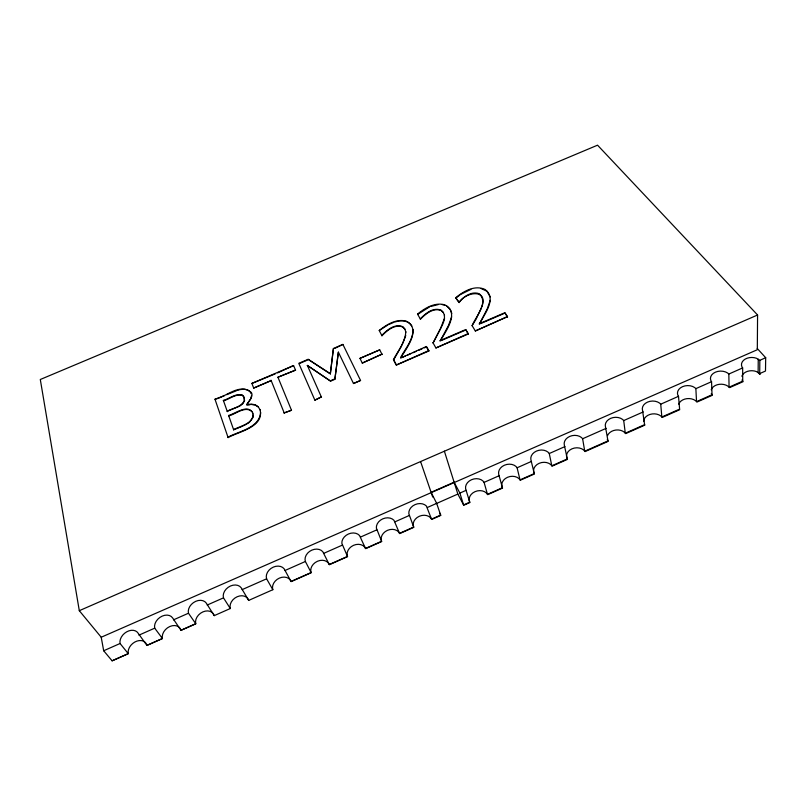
<?xml version="1.0" encoding="UTF-8"?>
<svg xmlns="http://www.w3.org/2000/svg" width="806" height="806" viewBox="0 0 806 806"><rect width="100%" height="100%" fill="white"/><g stroke="black" fill="none" stroke-linecap="round" stroke-linejoin="round"><path stroke-width="1.21" d="M444.398 315.196L444.489 318.884L443.229 323.186M757.58 314.995L757.308 349.733L101.213 637.234L79.3 610.686L40.3 379.495L597.548 145.181L757.58 314.995L420.581 461.566L432.711 497.04M758.245 359.144L758.124 372.412L759.796 374.276M759.705 373.601L759.836 360.322L756.491 358.277A10.277 7.214 0 0 0 745.187 359.113A10.277 7.214 0 0 0 741.903 366.76L742.648 367.929L742.729 381.127L729.077 387.182L728.826 374.044L727.677 373.037A10.216 7.304 -1 0 0 715.365 372.191A10.216 7.304 -1 0 0 710.821 380.482L711.557 381.691L712.02 394.749L696.535 401.62L695.87 388.643L694.722 387.585A10.156 7.405 -2.2 0 0 682.511 386.679A10.156 7.405 -2.2 0 0 677.786 395.061L678.501 396.32L679.67 409.73L662.27 417.427L660.708 415.906A9.964 7.476 -3.3 0 0 649.938 414.445A9.964 7.476 -3.3 0 0 643.631 421.397M757.237 348.474L765.7 357.723L765.488 371.032L759.333 373.762M405.781 331.78C405.307 342.127 398.124 350.731 393.459 359.577L396.3 365.047L428.883 350.993L426.404 346.499L400.693 358.045M413.095 329.573C412.984 340.162 405.267 348.686 400.562 357.642M260.67 412.501C259.129 428.208 238.959 431.139 227.897 437.205L228.098 437.587C238.405 431.643 264.428 427.19 260.036 409.67M253.195 414.979C251.956 424.198 240.329 425.941 233.549 429.669L238.586 427.956M333.412 348.494L330.329 373.944L333.412 348.494L342.903 344.424L360.554 380.462L353.481 383.515L338.379 352.151L334.863 379.314L330.611 381.147L307.358 365.45L330.611 381.147M334.863 379.314L338.379 352.151M251.401 395.998L250.757 398.829L246.596 404.602L251.26 404.078L255.149 404.763L258.122 406.627L260.227 410.053M481.877 306.572C488.627 288.246 465.042 291.903 459.138 302.653L455.682 297.746C463.47 291.309 474.734 284.74 484.93 289.414C497.151 298.26 484.738 313.685 479.882 323.186M490.229 300.366L487.177 309.02L479.338 324.153M444.378 318.471L440.479 328.788L433.013 342.993M451.682 316.929L448.368 325.715L440.116 341.059M405.771 335.518L402.043 344.968M481.464 307.56L476.094 319.136L472.125 325.684C475.691 316.385 488.889 303.066 479.358 293.777C471.681 290.825 463.793 296.568 459.027 302.24L455.682 297.746M442.786 324.193L433.598 341.986M401.569 345.976L393.59 359.97M440.691 340.072C446.312 330.702 459.833 311.912 444.58 304.759C434.686 302.169 424.933 308.063 417.548 314.088L417.669 314.501M401.297 357.048C406.919 347.547 421.427 328.979 406.315 321.161C396.401 318.471 386.638 324.546 379.223 330.51L387.948 324.929M417.548 314.088L420.45 319.247C425.588 313.856 433.316 307.388 441.245 310.582L443.411 312.728M420.45 319.247L420.329 318.844C425.467 313.443 433.195 306.975 441.134 310.169L443.3 312.315L444.509 315.609M404.914 329.251L402.839 327.055C394.89 323.76 387.152 330.42 381.953 335.759L381.822 335.356C387.021 330.017 394.759 323.357 402.718 326.652L404.783 328.848L405.902 332.183M249.84 421.86L253.225 417.125L252.741 413.045M241.065 405.136L242.979 403.554L244.55 400.683L244.158 397.519L242.677 395.484C236.098 393.298 229.68 399.111 223.564 400.794L223.373 400.411C229.488 398.728 235.906 392.915 242.485 395.111L243.966 397.136L244.359 400.3C241.74 407.161 232.803 408.058 227.161 411.302L240.117 405.922M455.793 298.16L459.964 294.966M418.515 313.856L429.517 306.915M247.633 423.513L249.205 422.465M460.8 294.331L470.926 289.374M388.804 324.516L393.65 322.41M239.553 427.543L246.838 424.047M101.213 637.234L103.682 650.754L120.064 643.5A10.659 7.859 -40.3 0 1 126.623 631.874A10.659 7.859 -40.3 0 1 138.169 633.234L146.904 645.425L162.439 638.553L162.268 636.347A10.407 7.879 -39.2 0 1 169.794 626.524A10.407 7.879 -39.2 0 1 180.161 628.428M138.934 635.148L154.702 628.166L154.54 626A10.538 7.909 -38.7 0 1 162.208 616.106A10.538 7.909 -38.7 0 1 172.675 618L180.987 630.342L195.767 623.814L195.536 621.628A10.287 7.909 -37.5 0 1 202.87 611.905A10.287 7.909 -37.5 0 1 213.348 613.749L214.235 615.643L230.294 608.53L230.022 606.384A10.186 7.939 -35.4 0 1 237.155 596.752A10.186 7.939 -35.4 0 1 247.754 598.536L248.691 600.399L272.831 589.71L272.488 587.604A10.065 7.969 -32.4 0 1 279.38 578.103A10.065 7.969 -32.4 0 1 290.12 579.796L291.117 581.62L311.156 572.764L310.743 570.678A9.974 7.979 -29.4 0 1 317.423 561.288A9.974 7.979 -29.4 0 1 328.294 562.92L329.352 564.714L347.537 556.664L347.074 554.619A9.904 7.979 -26.2 0 1 353.552 545.33A9.904 7.979 -26.2 0 1 364.534 546.891L365.652 548.654L381.671 541.561L381.147 539.546A9.853 7.959 -23.1 0 1 387.434 530.358A9.853 7.959 -23.1 0 1 398.527 531.859L399.695 533.592L413.78 527.356L413.196 525.371A9.823 7.939 -20.1 0 1 419.311 516.273A9.823 7.939 -20.1 0 1 430.515 517.714L431.734 519.417L440.811 515.397L439.552 512.898M173.481 619.854L188.473 613.225L188.272 611.119A10.428 7.939 -37 0 1 195.737 601.326A10.428 7.939 -37 0 1 206.326 603.15L214.235 615.643M272.831 589.71L266.605 578.819L266.262 576.693A10.196 8 -32 0 1 273.274 567.132A10.196 8 -32 0 1 284.135 568.804L285.042 570.477L305.393 561.47L305.031 559.586A10.105 8.01 -29.1 0 1 311.831 550.135A10.105 8.01 -29.1 0 1 322.813 551.737L329.241 564.522L347.487 556.422L341.845 543.335A10.035 8 -26 0 1 348.434 533.995A10.035 8 -26 0 1 359.536 535.527L365.511 548.433L381.601 541.3L376.372 528.101A9.984 7.989 -23 0 1 382.759 518.852A9.984 7.989 -23 0 1 393.993 520.323L399.534 533.34L413.69 527.064L408.854 513.765A9.954 7.959 -20.1 0 1 415.06 504.606A9.954 7.959 -20.1 0 1 426.394 506.017L431.532 519.145L440.66 515.094L436.671 503.367L431.099 492.335L454.11 482.2L459.883 493.091L463.571 504.939L469.757 502.198L465.606 488.708A9.934 7.889 -15.2 0 1 471.5 479.731A9.934 7.889 -15.2 0 1 483.016 481.031L484.084 482.381L487.459 494.34L502.42 487.711L498.662 474.119A9.944 7.838 -12.6 0 1 504.375 465.233A9.944 7.838 -12.6 0 1 516.001 466.462L517.089 467.772L520.031 479.892L534.277 473.575L530.912 459.883A9.954 7.768 -10.2 0 1 536.443 451.088A9.954 7.768 -10.2 0 1 548.181 452.267L549.269 453.526L551.808 465.808L567.293 458.936L564.331 445.134A9.984 7.697 -8 0 1 569.671 436.439A9.984 7.697 -8 0 1 581.519 437.547L582.627 438.756L584.733 451.199L607.966 440.902L605.487 426.968A10.035 7.597 -5.6 0 1 610.605 418.385A10.035 7.597 -5.6 0 1 622.585 419.422L623.713 420.571L625.295 433.215L644.598 424.651L642.573 410.607A10.095 7.496 -3.7 0 1 647.49 402.123A10.095 7.496 -3.7 0 1 659.59 403.091L660.729 404.189L661.837 417.004L679.387 409.216M323.76 553.339L342.258 545.158M360.524 537.068L376.825 529.854M394.99 521.814L409.347 515.457M427.422 507.458L436.671 503.367M459.883 493.091L466.15 490.31M484.084 482.381L499.246 475.671M517.089 467.772L531.517 461.385M549.269 453.526L564.966 446.574M582.627 438.756L606.162 428.349M623.713 420.571L643.269 411.916M660.729 404.189L678.501 396.32M695.87 388.643L711.557 381.691M728.826 374.044L742.648 367.929M759.836 360.322L765.7 357.723M103.682 650.754L112.105 660.819L128.265 653.656A10.528 7.828 -40.8 0 1 134.683 642.11A10.528 7.828 -40.8 0 1 146.118 643.49M146.883 645.394L162.429 638.503L154.702 628.166M180.957 630.282L195.757 623.723L188.473 613.225M112.105 660.819L128.265 653.666L120.064 643.5M436.258 503.599L457.838 494.068L444.368 451.148M207.202 605.044L223.484 597.851L223.212 595.694A10.317 7.969 -34.9 0 1 230.486 586.002A10.317 7.969 -34.9 0 1 241.185 587.765L248.691 600.399M242.122 589.629L266.605 578.819M79.3 610.686L420.581 461.566M362.287 363.083L381.973 354.156L362.287 363.083L359.97 358.358L379.717 349.864L382.104 354.559M330.45 380.754L334.702 378.921M440.005 340.646L465.717 329.563L468.326 333.976L435.915 347.96L432.893 342.58M479.238 323.74L504.818 312.718L507.478 316.637L475.328 330.964L472.125 325.684M401.821 357.562L405.186 356.111M407.433 355.134L410.808 353.683M413.055 352.716L416.42 351.265M418.667 350.298L422.042 348.847M424.288 347.88L426.535 346.912L428.883 350.993M441.235 340.575L464.699 330.46M480.447 323.68L503.79 313.615M396.3 365.047L428.762 350.59M468.226 333.573L435.915 347.96M507.478 316.637L475.328 330.964M291.49 410.244L284.186 412.934L291.49 410.244L277.929 377.218L295.54 370.135L277.929 377.218M314.874 400.159L321.342 396.905L314.874 400.159L298.774 363.335L308.134 359.325L330.168 373.551M228.098 437.587L214.99 399.232C225.72 396.985 238.788 383.807 249.83 391.323C257.749 395.756 240.833 407.635 250.283 404.592M253.699 388.069L271.189 380.573L253.699 388.069L251.885 383.424L293.575 365.561L277.536 372.896M224.4 395.655L214.99 399.232M226.708 394.668L236.39 390.779M275.219 373.883L251.885 383.424M299.983 363.274L307.257 360.161M334.621 348.434L342.903 344.424M233.74 430.051L228.612 415.483C235.352 413.659 248.359 403.282 252.933 413.428M430.666 306.492L438.232 304.587M237.448 390.366L239.362 389.872M394.799 321.977L396.965 321.443M240.329 389.63C244.299 388.734 249.608 389.298 251.15 393.721M398.043 321.171C403.02 320.184 409.146 321.201 411.826 325.997M251.452 404.461L254.364 404.975M481.001 288.488L486.955 291.238L490.219 296.91M442.111 304.597L444.69 305.162M255.341 405.146L258.313 407.01M329.281 373.259L308.134 359.325M446.917 306.169L450.272 309.504L451.813 313.403M760.26 374.075L756.401 371.546A10.146 7.204 0.4 0 0 741.822 376.241M251.996 411.574C245.236 405.509 235.745 414.153 228.803 415.866L228.612 415.483M507.568 317.06L504.818 312.718M223.484 597.851L230.294 608.53M741.983 379.958L743.072 381.681L729.601 387.636L727.939 386.175A10.085 7.294 -0.6 0 0 711.214 389.772M468.326 333.976L465.717 329.563M711.295 393.53L712.343 395.272L697.009 402.053L695.397 400.562A10.025 7.385 -1.8 0 0 678.702 404.149M285.042 570.477L291.037 581.458L311.116 572.552L305.393 561.47M379.223 330.51L381.953 335.759M393.459 359.577L396.169 364.644M457.838 494.068L463.742 505.251L469.878 502.541L469.213 500.597A9.803 7.869 -15.1 0 1 475.016 491.66A9.803 7.869 -15.1 0 1 486.401 492.99L487.701 494.652L502.561 488.083L501.846 486.159A9.813 7.808 -12.4 0 1 507.468 477.323A9.813 7.808 -12.4 0 1 518.963 478.593L520.313 480.225L534.438 473.978L533.673 472.084A9.833 7.748 -9.9 0 1 539.123 463.339A9.833 7.748 -9.9 0 1 550.72 464.548L552.11 466.16L567.484 459.36L566.668 457.496A9.863 7.677 -7.6 0 1 571.928 448.841A9.863 7.677 -7.6 0 1 583.635 449.99L585.075 451.572L608.187 441.356L607.301 439.522M644.598 424.651L644.85 425.135L625.688 433.608L624.176 432.066A9.914 7.576 -5.2 0 0 607.523 435.603M246.525 404.4L246.787 404.985M307.358 365.45L321.513 397.298M293.575 365.561L295.54 370.135M271.018 380.19L284.357 413.317M353.481 383.515L360.554 380.462M359.97 358.358L379.717 349.864M223.373 400.411L227.352 411.685"/></g></svg>
